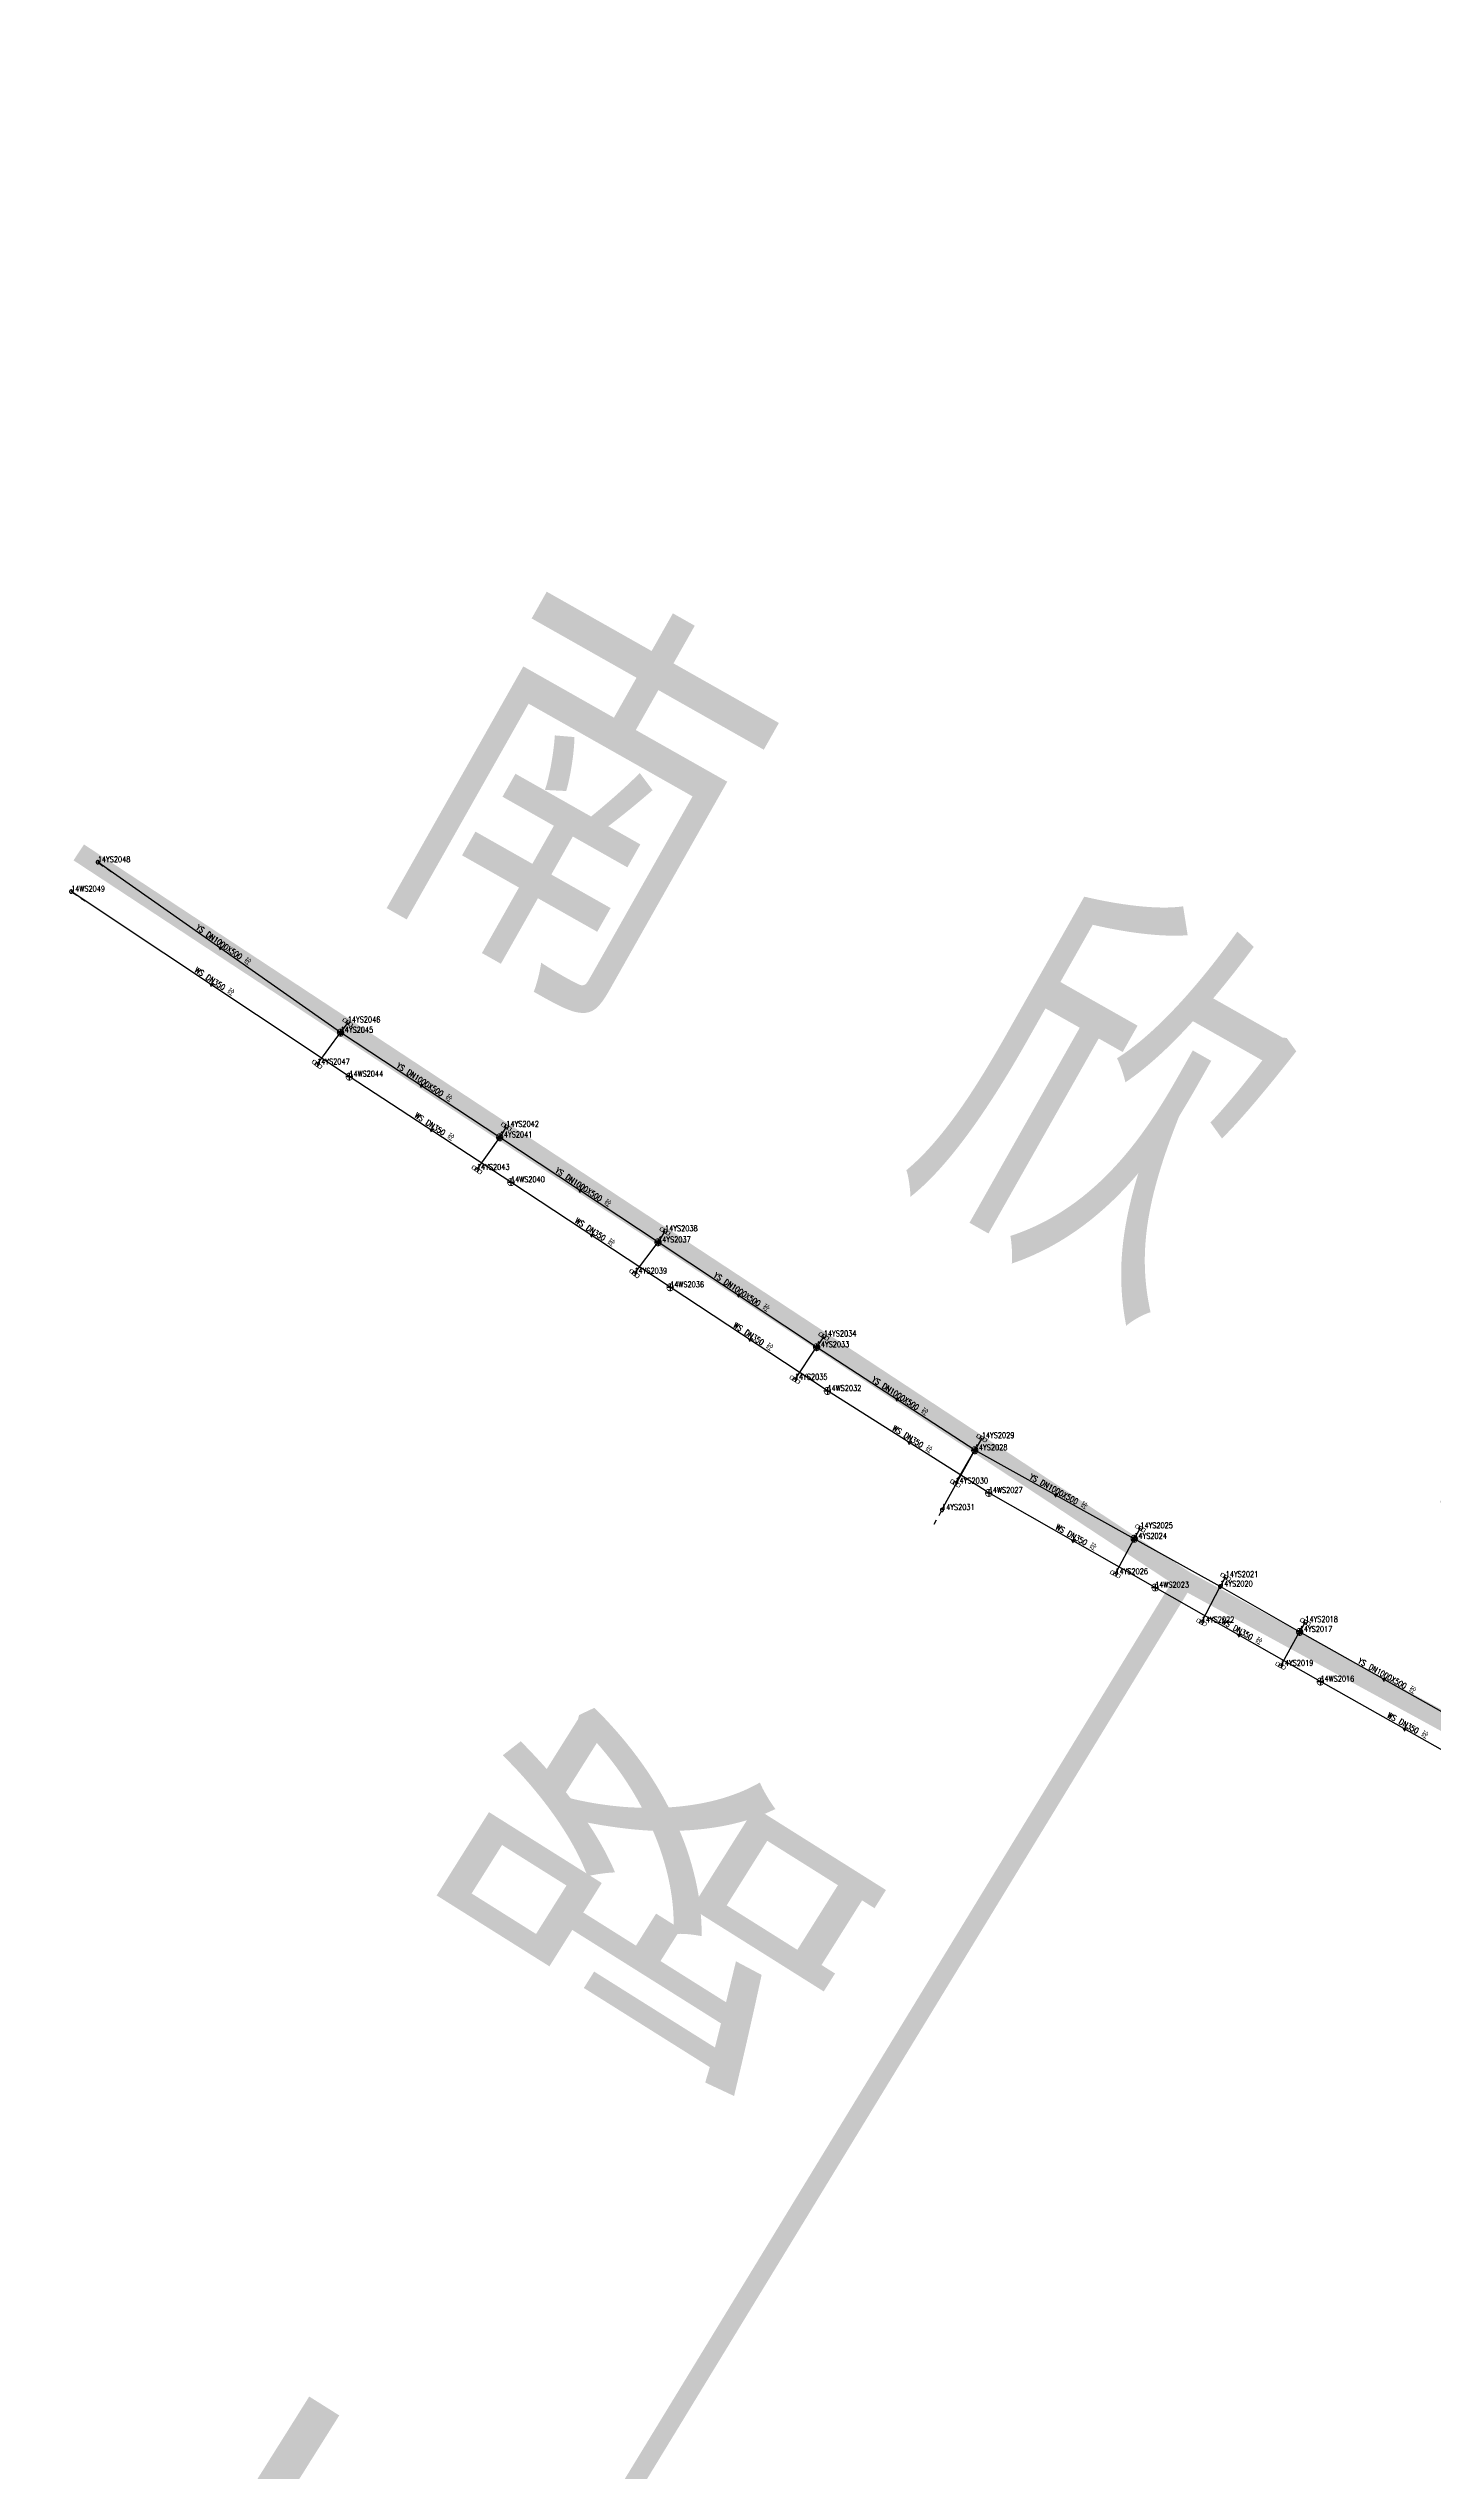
# Model space of a CAD drawing. Extents: x 78813 to 99477, y 2421021 to 2448125.
# Drawn here: x 83654.2 to 83872.6, y 2436166.7 to 2436548.7 of the extents above; entities that cross this region are included whole.
import ezdxf
from ezdxf.enums import TextEntityAlignment as Align

# ---------------------------------------------------------------- set-up
doc = ezdxf.new("R2010")
doc.units = 0
doc.set_wipeout_variables(frame=1)
doc.layers.get('0').update_dxf_attribs({"linetype": 'CONTINUOUS'})
for name, color, linetype in [('DX_WS', 16, 'CONTINUOUS'), ('DX_YS', 42, 'CONTINUOUS'), ('道路', 5, 'CONTINUOUS')]:
    doc.layers.add(name, color=color, linetype=linetype)
doc.layers.add('WSLINE', color=7, linetype='CONTINUOUS', true_color=0x7f0000)
doc.layers.add('YSLINE', color=7, linetype='CONTINUOUS', true_color=0xcc9900)
doc.layers.add('道路名称', color=7, linetype='CONTINUOUS', lineweight=0)
doc.styles.add('CcNameZT', font='txt.SHX', dxfattribs={"width": 0.8, "bigfont": 'HZTXT.SHX'})
doc.styles.get("Standard").update_dxf_attribs({"font": 'txt.shx', "bigfont": 'hztxt.shx'})
doc.styles.add('宋体0.7', font='', dxfattribs={"width": 0.7})
doc.styles.get('宋体0.7').set_extended_font_data('SimSun')

# ---------------------------------------------------------------- blocks, each defined once
blk = doc.blocks.new('GC546')
at = {"color": 0}
for p in [(0.866, 0.5), (0.866, -0.5)]:
    blk.add_line(p, (0, 0), dxfattribs=at)
blk = doc.blocks.new('PS污水井')
blk.add_lwpolyline([(1, 0), (1, 0.07), (0.99, 0.14), (0.98, 0.21), (0.96, 0.28), (0.94, 0.34), (0.91, 0.41), (0.88, 0.47), (0.85, 0.53), (0.81, 0.59), (0.77, 0.64), (0.72, 0.69), (0.67, 0.74), (0.62, 0.79), (0.56, 0.83), (0.5, 0.87), (0.44, 0.9), (0.37, 0.93), (0.31, 0.95), (0.24, 0.97), (0.17, 0.98), (0.1, 0.99), (0.03, 1), (-0.03, 1), (-0.1, 0.99), (-0.17, 0.98), (-0.24, 0.97), (-0.31, 0.95), (-0.37, 0.93), (-0.44, 0.9), (-0.5, 0.87), (-0.56, 0.83), (-0.62, 0.79), (-0.67, 0.74), (-0.72, 0.69), (-0.77, 0.64), (-0.81, 0.59), (-0.85, 0.53), (-0.88, 0.47), (-0.91, 0.41), (-0.94, 0.34), (-0.96, 0.28), (-0.98, 0.21), (-0.99, 0.14), (-1, 0.07), (-1, 0), (-1, -0.07), (-0.99, -0.14), (-0.98, -0.21), (-0.96, -0.28), (-0.94, -0.34), (-0.91, -0.41), (-0.88, -0.47), (-0.85, -0.53), (-0.81, -0.59), (-0.77, -0.64), (-0.72, -0.69), (-0.67, -0.74), (-0.62, -0.79), (-0.56, -0.83), (-0.5, -0.87), (-0.44, -0.9), (-0.37, -0.93), (-0.31, -0.95), (-0.24, -0.97), (-0.17, -0.98), (-0.1, -0.99), (-0.03, -1), (0.03, -1), (0.1, -0.99), (0.17, -0.98), (0.24, -0.97), (0.31, -0.95), (0.37, -0.93), (0.44, -0.9), (0.5, -0.87), (0.56, -0.83), (0.62, -0.79), (0.67, -0.74), (0.72, -0.69), (0.77, -0.64), (0.81, -0.59), (0.85, -0.53), (0.88, -0.47), (0.91, -0.41), (0.94, -0.34), (0.96, -0.28), (0.98, -0.21), (0.99, -0.14), (1, 0)], close=True)
blk.add_wipeout([(1, 0), (1, 0.07), (0.99, 0.14), (0.98, 0.21), (0.96, 0.28), (0.94, 0.34), (0.91, 0.41), (0.88, 0.47), (0.85, 0.53), (0.81, 0.59), (0.77, 0.64), (0.72, 0.69), (0.67, 0.74), (0.62, 0.79), (0.56, 0.83), (0.5, 0.87), (0.44, 0.9), (0.37, 0.93), (0.31, 0.95), (0.24, 0.97), (0.17, 0.98), (0.1, 0.99), (0.03, 1), (-0.03, 1), (-0.1, 0.99), (-0.17, 0.98), (-0.24, 0.97), (-0.31, 0.95), (-0.37, 0.93), (-0.44, 0.9), (-0.5, 0.87), (-0.56, 0.83), (-0.62, 0.79), (-0.67, 0.74), (-0.72, 0.69), (-0.77, 0.64), (-0.81, 0.59), (-0.85, 0.53), (-0.88, 0.47), (-0.91, 0.41), (-0.94, 0.34), (-0.96, 0.28), (-0.98, 0.21), (-0.99, 0.14), (-1, 0.07), (-1, 0), (-1, -0.07), (-0.99, -0.14), (-0.98, -0.21), (-0.96, -0.28), (-0.94, -0.34), (-0.91, -0.41), (-0.88, -0.47), (-0.85, -0.53), (-0.81, -0.59), (-0.77, -0.64), (-0.72, -0.69), (-0.67, -0.74), (-0.62, -0.79), (-0.56, -0.83), (-0.5, -0.87), (-0.44, -0.9), (-0.37, -0.93), (-0.31, -0.95), (-0.24, -0.97), (-0.17, -0.98), (-0.1, -0.99), (-0.03, -1), (0.03, -1), (0.1, -0.99), (0.17, -0.98), (0.24, -0.97), (0.31, -0.95), (0.37, -0.93), (0.44, -0.9), (0.5, -0.87), (0.56, -0.83), (0.62, -0.79), (0.67, -0.74), (0.72, -0.69), (0.77, -0.64), (0.81, -0.59), (0.85, -0.53), (0.88, -0.47), (0.91, -0.41), (0.94, -0.34), (0.96, -0.28), (0.98, -0.21), (0.99, -0.14)])
for p, q in [((-1, 0), (0, 0)), ((0, 1), (0, 0)), ((0, 0), (0, -1)), ((0, 0), (1, 0))]:
    blk.add_line(p, q)
blk = doc.blocks.new('PS非普查')
blk.add_lwpolyline([(3.7, 0), (5.3, 0)])
blk.add_wipeout([(0.5, 0), (0.5, 0.03), (0.5, 0.07), (0.49, 0.1), (0.48, 0.14), (0.47, 0.17), (0.46, 0.2), (0.44, 0.23), (0.42, 0.26), (0.4, 0.29), (0.38, 0.32), (0.36, 0.35), (0.33, 0.37), (0.31, 0.39), (0.28, 0.41), (0.25, 0.43), (0.22, 0.45), (0.19, 0.46), (0.15, 0.48), (0.12, 0.49), (0.09, 0.49), (0.05, 0.5), (0.02, 0.5), (-0.02, 0.5), (-0.05, 0.5), (-0.09, 0.49), (-0.12, 0.49), (-0.15, 0.48), (-0.19, 0.46), (-0.22, 0.45), (-0.25, 0.43), (-0.28, 0.41), (-0.31, 0.39), (-0.33, 0.37), (-0.36, 0.35), (-0.38, 0.32), (-0.4, 0.29), (-0.42, 0.26), (-0.44, 0.23), (-0.46, 0.2), (-0.47, 0.17), (-0.48, 0.14), (-0.49, 0.1), (-0.5, 0.07), (-0.5, 0.03), (-0.5, 0), (-0.5, -0.03), (-0.5, -0.07), (-0.49, -0.1), (-0.48, -0.14), (-0.47, -0.17), (-0.46, -0.2), (-0.44, -0.23), (-0.42, -0.26), (-0.4, -0.29), (-0.38, -0.32), (-0.36, -0.35), (-0.33, -0.37), (-0.31, -0.39), (-0.28, -0.41), (-0.25, -0.43), (-0.22, -0.45), (-0.19, -0.46), (-0.15, -0.48), (-0.12, -0.49), (-0.09, -0.49), (-0.05, -0.5), (-0.02, -0.5), (0.02, -0.5), (0.05, -0.5), (0.09, -0.49), (0.12, -0.49), (0.15, -0.48), (0.19, -0.46), (0.22, -0.45), (0.25, -0.43), (0.28, -0.41), (0.31, -0.39), (0.33, -0.37), (0.36, -0.35), (0.38, -0.32), (0.4, -0.29), (0.42, -0.26), (0.44, -0.23), (0.46, -0.2), (0.47, -0.17), (0.48, -0.14), (0.49, -0.1), (0.5, -0.07)])
blk.add_line((0.5, 0), (2.1, 0))
blk.add_lwpolyline([(0.5, 0), (0.5, 0.03), (0.5, 0.07), (0.49, 0.1), (0.48, 0.14), (0.47, 0.17), (0.46, 0.2), (0.44, 0.23), (0.42, 0.26), (0.4, 0.29), (0.38, 0.32), (0.36, 0.35), (0.33, 0.37), (0.31, 0.39), (0.28, 0.41), (0.25, 0.43), (0.22, 0.45), (0.19, 0.46), (0.15, 0.48), (0.12, 0.49), (0.09, 0.49), (0.05, 0.5), (0.02, 0.5), (-0.02, 0.5), (-0.05, 0.5), (-0.09, 0.49), (-0.12, 0.49), (-0.15, 0.48), (-0.19, 0.46), (-0.22, 0.45), (-0.25, 0.43), (-0.28, 0.41), (-0.31, 0.39), (-0.33, 0.37), (-0.36, 0.35), (-0.38, 0.32), (-0.4, 0.29), (-0.42, 0.26), (-0.44, 0.23), (-0.46, 0.2), (-0.47, 0.17), (-0.48, 0.14), (-0.49, 0.1), (-0.5, 0.07), (-0.5, 0.03), (-0.5, 0), (-0.5, -0.03), (-0.5, -0.07), (-0.49, -0.1), (-0.48, -0.14), (-0.47, -0.17), (-0.46, -0.2), (-0.44, -0.23), (-0.42, -0.26), (-0.4, -0.29), (-0.38, -0.32), (-0.36, -0.35), (-0.33, -0.37), (-0.31, -0.39), (-0.28, -0.41), (-0.25, -0.43), (-0.22, -0.45), (-0.19, -0.46), (-0.15, -0.48), (-0.12, -0.49), (-0.09, -0.49), (-0.05, -0.5), (-0.02, -0.5), (0.02, -0.5), (0.05, -0.5), (0.09, -0.49), (0.12, -0.49), (0.15, -0.48), (0.19, -0.46), (0.22, -0.45), (0.25, -0.43), (0.28, -0.41), (0.31, -0.39), (0.33, -0.37), (0.36, -0.35), (0.38, -0.32), (0.4, -0.29), (0.42, -0.26), (0.44, -0.23), (0.46, -0.2), (0.47, -0.17), (0.48, -0.14), (0.49, -0.1), (0.5, -0.07), (0.5, 0)], close=True)
blk = doc.blocks.new('PS雨篦')
blk.add_lwpolyline([(-1.5, 0.5), (0, 0.5), (1.5, 0.5), (1.5, -0.5), (0, -0.5), (-1.5, -0.5)], close=True)
blk.add_wipeout([(-1.5, 0.5), (0, 0.5), (1.5, 0.5), (1.5, -0.5), (0, -0.5), (-1.5, -0.5)])
for p, q in [((-0.51, -0.5), (-0.51, 0.5)), ((0.49, -0.5), (0.49, 0.5))]:
    blk.add_line(p, q)
blk = doc.blocks.new('PS雨水井')
blk.add_lwpolyline([(1, 0), (1, 0.07), (0.99, 0.14), (0.98, 0.21), (0.96, 0.28), (0.94, 0.34), (0.91, 0.41), (0.88, 0.47), (0.85, 0.53), (0.81, 0.59), (0.77, 0.64), (0.72, 0.69), (0.67, 0.74), (0.62, 0.79), (0.56, 0.83), (0.5, 0.87), (0.44, 0.9), (0.37, 0.93), (0.31, 0.95), (0.24, 0.97), (0.17, 0.98), (0.1, 0.99), (0.03, 1), (-0.03, 1), (-0.1, 0.99), (-0.17, 0.98), (-0.24, 0.97), (-0.31, 0.95), (-0.37, 0.93), (-0.44, 0.9), (-0.5, 0.87), (-0.56, 0.83), (-0.62, 0.79), (-0.67, 0.74), (-0.72, 0.69), (-0.77, 0.64), (-0.81, 0.59), (-0.85, 0.53), (-0.88, 0.47), (-0.91, 0.41), (-0.94, 0.34), (-0.96, 0.28), (-0.98, 0.21), (-0.99, 0.14), (-1, 0.07), (-1, 0), (-1, -0.07), (-0.99, -0.14), (-0.98, -0.21), (-0.96, -0.28), (-0.94, -0.34), (-0.91, -0.41), (-0.88, -0.47), (-0.85, -0.53), (-0.81, -0.59), (-0.77, -0.64), (-0.72, -0.69), (-0.67, -0.74), (-0.62, -0.79), (-0.56, -0.83), (-0.5, -0.87), (-0.44, -0.9), (-0.37, -0.93), (-0.31, -0.95), (-0.24, -0.97), (-0.17, -0.98), (-0.1, -0.99), (-0.03, -1), (0.03, -1), (0.1, -0.99), (0.17, -0.98), (0.24, -0.97), (0.31, -0.95), (0.37, -0.93), (0.44, -0.9), (0.5, -0.87), (0.56, -0.83), (0.62, -0.79), (0.67, -0.74), (0.72, -0.69), (0.77, -0.64), (0.81, -0.59), (0.85, -0.53), (0.88, -0.47), (0.91, -0.41), (0.94, -0.34), (0.96, -0.28), (0.98, -0.21), (0.99, -0.14), (1, 0)], close=True)
blk.add_wipeout([(1, 0), (1, 0.07), (0.99, 0.14), (0.98, 0.21), (0.96, 0.28), (0.94, 0.34), (0.91, 0.41), (0.88, 0.47), (0.85, 0.53), (0.81, 0.59), (0.77, 0.64), (0.72, 0.69), (0.67, 0.74), (0.62, 0.79), (0.56, 0.83), (0.5, 0.87), (0.44, 0.9), (0.37, 0.93), (0.31, 0.95), (0.24, 0.97), (0.17, 0.98), (0.1, 0.99), (0.03, 1), (-0.03, 1), (-0.1, 0.99), (-0.17, 0.98), (-0.24, 0.97), (-0.31, 0.95), (-0.37, 0.93), (-0.44, 0.9), (-0.5, 0.87), (-0.56, 0.83), (-0.62, 0.79), (-0.67, 0.74), (-0.72, 0.69), (-0.77, 0.64), (-0.81, 0.59), (-0.85, 0.53), (-0.88, 0.47), (-0.91, 0.41), (-0.94, 0.34), (-0.96, 0.28), (-0.98, 0.21), (-0.99, 0.14), (-1, 0.07), (-1, 0), (-1, -0.07), (-0.99, -0.14), (-0.98, -0.21), (-0.96, -0.28), (-0.94, -0.34), (-0.91, -0.41), (-0.88, -0.47), (-0.85, -0.53), (-0.81, -0.59), (-0.77, -0.64), (-0.72, -0.69), (-0.67, -0.74), (-0.62, -0.79), (-0.56, -0.83), (-0.5, -0.87), (-0.44, -0.9), (-0.37, -0.93), (-0.31, -0.95), (-0.24, -0.97), (-0.17, -0.98), (-0.1, -0.99), (-0.03, -1), (0.03, -1), (0.1, -0.99), (0.17, -0.98), (0.24, -0.97), (0.31, -0.95), (0.37, -0.93), (0.44, -0.9), (0.5, -0.87), (0.56, -0.83), (0.62, -0.79), (0.67, -0.74), (0.72, -0.69), (0.77, -0.64), (0.81, -0.59), (0.85, -0.53), (0.88, -0.47), (0.91, -0.41), (0.94, -0.34), (0.96, -0.28), (0.98, -0.21), (0.99, -0.14)])
for p, q in [((-1, 0), (0, 0)), ((-0.88, 0.48), (0, 0.47)), ((0, 1), (0, 0)), ((0, 0.47), (0.88, 0.47)), ((0, 0), (0, -1)), ((0, 0), (1, 0)), ((-0.88, -0.48), (0, -0.48)), ((0, -0.48), (0.88, -0.48))]:
    blk.add_line(p, q)
blk = doc.blocks.new('PS管线点')
blk.add_wipeout([(0.5, 0), (0.5, 0.03), (0.5, 0.07), (0.49, 0.1), (0.48, 0.14), (0.47, 0.17), (0.46, 0.2), (0.44, 0.23), (0.42, 0.26), (0.4, 0.29), (0.38, 0.32), (0.36, 0.35), (0.33, 0.37), (0.31, 0.39), (0.28, 0.41), (0.25, 0.43), (0.22, 0.45), (0.19, 0.46), (0.15, 0.48), (0.12, 0.49), (0.09, 0.49), (0.05, 0.5), (0.02, 0.5), (-0.02, 0.5), (-0.05, 0.5), (-0.09, 0.49), (-0.12, 0.49), (-0.15, 0.48), (-0.19, 0.46), (-0.22, 0.45), (-0.25, 0.43), (-0.28, 0.41), (-0.31, 0.39), (-0.33, 0.37), (-0.36, 0.35), (-0.38, 0.32), (-0.4, 0.29), (-0.42, 0.26), (-0.44, 0.23), (-0.46, 0.2), (-0.47, 0.17), (-0.48, 0.14), (-0.49, 0.1), (-0.5, 0.07), (-0.5, 0.03), (-0.5, 0), (-0.5, -0.03), (-0.5, -0.07), (-0.49, -0.1), (-0.48, -0.14), (-0.47, -0.17), (-0.46, -0.2), (-0.44, -0.23), (-0.42, -0.26), (-0.4, -0.29), (-0.38, -0.32), (-0.36, -0.35), (-0.33, -0.37), (-0.31, -0.39), (-0.28, -0.41), (-0.25, -0.43), (-0.22, -0.45), (-0.19, -0.46), (-0.15, -0.48), (-0.12, -0.49), (-0.09, -0.49), (-0.05, -0.5), (-0.02, -0.5), (0.02, -0.5), (0.05, -0.5), (0.09, -0.49), (0.12, -0.49), (0.15, -0.48), (0.19, -0.46), (0.22, -0.45), (0.25, -0.43), (0.28, -0.41), (0.31, -0.39), (0.33, -0.37), (0.36, -0.35), (0.38, -0.32), (0.4, -0.29), (0.42, -0.26), (0.44, -0.23), (0.46, -0.2), (0.47, -0.17), (0.48, -0.14), (0.49, -0.1), (0.5, -0.07)])
blk.add_lwpolyline([(0.5, 0), (0.5, 0.03), (0.5, 0.07), (0.49, 0.1), (0.48, 0.14), (0.47, 0.17), (0.46, 0.2), (0.44, 0.23), (0.42, 0.26), (0.4, 0.29), (0.38, 0.32), (0.36, 0.35), (0.33, 0.37), (0.31, 0.39), (0.28, 0.41), (0.25, 0.43), (0.22, 0.45), (0.19, 0.46), (0.15, 0.48), (0.12, 0.49), (0.09, 0.49), (0.05, 0.5), (0.02, 0.5), (-0.02, 0.5), (-0.05, 0.5), (-0.09, 0.49), (-0.12, 0.49), (-0.15, 0.48), (-0.19, 0.46), (-0.22, 0.45), (-0.25, 0.43), (-0.28, 0.41), (-0.31, 0.39), (-0.33, 0.37), (-0.36, 0.35), (-0.38, 0.32), (-0.4, 0.29), (-0.42, 0.26), (-0.44, 0.23), (-0.46, 0.2), (-0.47, 0.17), (-0.48, 0.14), (-0.49, 0.1), (-0.5, 0.07), (-0.5, 0.03), (-0.5, 0), (-0.5, -0.03), (-0.5, -0.07), (-0.49, -0.1), (-0.48, -0.14), (-0.47, -0.17), (-0.46, -0.2), (-0.44, -0.23), (-0.42, -0.26), (-0.4, -0.29), (-0.38, -0.32), (-0.36, -0.35), (-0.33, -0.37), (-0.31, -0.39), (-0.28, -0.41), (-0.25, -0.43), (-0.22, -0.45), (-0.19, -0.46), (-0.15, -0.48), (-0.12, -0.49), (-0.09, -0.49), (-0.05, -0.5), (-0.02, -0.5), (0.02, -0.5), (0.05, -0.5), (0.09, -0.49), (0.12, -0.49), (0.15, -0.48), (0.19, -0.46), (0.22, -0.45), (0.25, -0.43), (0.28, -0.41), (0.31, -0.39), (0.33, -0.37), (0.36, -0.35), (0.38, -0.32), (0.4, -0.29), (0.42, -0.26), (0.44, -0.23), (0.46, -0.2), (0.47, -0.17), (0.48, -0.14), (0.49, -0.1), (0.5, -0.07), (0.5, 0)], close=True)

msp = doc.modelspace()

# ---------------------------------------------------------------- block references
at = {"layer": 'DX_WS', "yscale": 0.5, "zscale": 0.5}
for name, p, xscale, rotation in [('PS非普查', (83657.76, 2436415.77, 0.15), 0.500000000082725, 326.3726750569996), ('GC546', (83679.69, 2436401.19, 0.13), 0.500000000082725, 326.3726750569996), ('GC546', (83714.37, 2436378.28, 0.12), 0.4999999999325822, 326.8606909042931), ('GC546', (83739.67, 2436361.67, 0.12), 0.5000000000928877, 326.57604679812), ('GC546', (83764.63, 2436345.21, 0.13), 0.5000000001042548, 326.6009452650509), ('GC546', (83789.75, 2436328.99, 0.22), 0.4999999999603999, 327.710796768689), ('GC546', (83815.59, 2436313.5, 0.3), 0.4999999999636339, 330.3820098060201), ('GC546', (83841.74, 2436298.62, 0.26), 0.4999999998875068, 330.3534835350126), ('GC546', (83867.89, 2436283.83, 0.38), 0.500000000082992, 330.6416242884393)]:
    msp.add_blockref(name, p, dxfattribs=dict(at, xscale=xscale, rotation=rotation))
at = {"layer": 'DX_WS', "xscale": 0.5, "yscale": 0.5, "zscale": 0.5}
for p in [(83701.63, 2436386.6, 0.1), (83727.12, 2436369.96, 0.11), (83752.23, 2436353.38, 0.11), (83777.03, 2436337.03, 0.14), (83802.47, 2436320.96, 0.3), (83828.71, 2436306.04, 0.31), (83854.77, 2436291.21, 0.27)]:
    msp.add_blockref('PS污水井', p, dxfattribs=at)
at = {"layer": 'DX_YS', "yscale": 0.5, "zscale": 0.5}
for name, p, xscale, rotation in [('PS非普查', (83661.96, 2436420.4, 0.79), 0.4999999999829203, 324.9389550642104), ('GC546', (83681.11, 2436406.96, 0.78), 0.4999999999829203, 324.9389550642104), ('PS雨篦', (83701.38, 2436395.15, 1.83), 0.4999999999938753, 145.3469339961061), ('PS雨篦', (83696.55, 2436388.52, 2.32), 0.5000000001085567, 323.499593225344), ('GC546', (83712.8, 2436385.27, 0.77), 0.5000000001029565, 326.6696497281125), ('PS雨篦', (83726.38, 2436378.69, 1.84), 0.5000000000443101, 148.3351063325812), ('PS雨篦', (83721.75, 2436371.89, 2.32), 0.4999999999443412, 324.969050458676), ('GC546', (83737.84, 2436368.74, 0.81), 0.5000000000240253, 326.4563343640728), ('PS雨篦', (83751.41, 2436362.22, 1.81), 0.5000000001128526, 148.1538122484874), ('PS雨篦', (83746.59, 2436355.54, 2.46), 0.5000000000965943, 322.8147839782873), ('GC546', (83762.82, 2436352.2, 0.89), 0.5000000000063303, 326.5145669605292), ('PS雨篦', (83776.46, 2436345.64, 1.99), 0.5000000001037735, 146.4955803422479), ('PS雨篦', (83771.89, 2436338.81, 2.4), 0.5000000000057987, 326.1810796797773), ('GC546', (83787.79, 2436335.81, 0.95), 0.5000000000637091, 326.9259464565717), ('PS雨篦', (83801.37, 2436329.6, 1.94), 0.4999999999377483, 150.1173348243644), ('PS雨篦', (83797.21, 2436322.45, 2.45), 0.5000000000313262, 329.708142090947), ('PS非普查', (83795.09, 2436318.27, 1.88), 0.500000000012373, 241.1796229516588), ('GC546', (83812.84, 2436320.7, 0.95), 0.5000000000990714, 330.9668769341745), ('PS雨篦', (83826.36, 2436315.38, 1.97), 0.5000000000355097, 150.0984917317383), ('PS雨篦', (83822.43, 2436308.14, 2.38), 0.4999999998938064, 331.8604401156244), ('PS雨篦', (83839.83, 2436307.69, 2.3), 0.5000000000371835, 149.31357935357), ('PS雨篦', (83836.04, 2436300.54, 2.38), 0.4999999999073794, 332.7495288652865), ('PS雨篦', (83852.39, 2436300.6, 2.4), 0.4999999999392709, 150.4288973426496), ('PS雨篦', (83848.51, 2436293.7, 2.39), 0.5000000001107306, 330.7479034657379), ('GC546', (83864.62, 2436291.65, 1.21), 0.5000000000136049, 330.6104360760987)]:
    msp.add_blockref(name, p, dxfattribs=dict(at, xscale=xscale, rotation=rotation))

# ---------------------------------------------------------------- texts
at = {"layer": 'DX_WS', "style": 'CcNameZT', "width": 0.8}
for rotation, p in [(326.3727, (83679.83, 2436401.4, 0.1)), (326.8607, (83714.51, 2436378.49, 0.11)), (326.576, (83739.81, 2436361.88, 0.11)), (326.6009, (83764.77, 2436345.41, 0.14)), (327.7108, (83789.89, 2436329.21, 0.3)), (330.382, (83815.71, 2436313.72, 0.31)), (330.3535, (83841.86, 2436298.84, 0.27)), (330.6416, (83868.01, 2436284.05, 0.47))]:
    msp.add_text(' WS DN350 砼', height=0.9, rotation=rotation, dxfattribs=at).set_placement(p, align=Align.CENTER)
at = {"layer": 'DX_YS', "style": 'CcNameZT', "width": 0.8}
for rotation, p in [(324.939, (83681.25, 2436407.17, 0.77)), (326.6696, (83712.94, 2436385.48, 0.76)), (326.4563, (83737.98, 2436368.95, 0.84)), (326.5146, (83762.96, 2436352.41, 0.92)), (326.9259, (83787.93, 2436336.01, 0.97)), (330.9669, (83812.96, 2436320.92, 0.93)), (330.6104, (83864.74, 2436291.86, 1.33))]:
    msp.add_text(' YS DN1000X500 砼', height=0.9, rotation=rotation, dxfattribs=at).set_placement(p, align=Align.CENTER)
at = {"layer": '道路名称', "style": '宋体0.7', "width": 0.7}
msp.add_text('化   联  一   路', height=50, rotation=57.8508, dxfattribs=at).set_placement((83581.65, 2435942.4))

# ---------------------------------------------------------------- next in the draw order: linework, layer by layer
at = {"layer": 'WSLINE'}
msp.add_line((83881, 2436276.45, 0.47), (83854.77, 2436291.21, 0.29), dxfattribs=at)
at = {"layer": '道路', "const_width": 3, "flags": 128}
msp.add_lwpolyline([(83544, 2435838.09), (83710.32, 2436105.63), (83833.43, 2436307.47)], dxfattribs=at)

# ---------------------------------------------------------------- next in the draw order: block references
at = {"layer": 'DX_YS', "xscale": 0.5, "yscale": 0.5, "zscale": 0.5}
for name, p in [('PS雨水井', (83700.25, 2436393.53, 0.77)), ('PS雨水井', (83725.35, 2436377.02, 0.76)), ('PS雨水井', (83750.32, 2436360.47, 0.84)), ('PS雨水井', (83775.32, 2436343.93, 0.92)), ('PS雨水井', (83800.27, 2436327.68, 0.97)), ('PS雨水井', (83825.41, 2436313.73, 0.93)), ('PS管线点', (83838.95, 2436306.19, 1.02)), ('PS雨水井', (83851.5, 2436299.04, 1.08))]:
    msp.add_blockref(name, p, dxfattribs=at)

# ---------------------------------------------------------------- next in the draw order: texts
at = {"layer": 'DX_WS', "width": 0.8}
for s, p in [('14WS2049', (83657.76, 2436415.77, 0.15)), ('14WS2044', (83701.63, 2436386.6, 0.1)), ('14WS2040', (83727.12, 2436369.96, 0.11)), ('14WS2036', (83752.23, 2436353.38, 0.11)), ('14WS2032', (83777.03, 2436337.03, 0.14)), ('14WS2027', (83802.47, 2436320.96, 0.3)), ('14WS2023', (83828.71, 2436306.04, 0.31)), ('14WS2016', (83854.77, 2436291.21, 0.27))]:
    msp.add_text(s, height=0.9, dxfattribs=at).set_placement(p)
at = {"layer": 'DX_YS', "width": 0.8}
for s, p in [('14YS2048', (83661.96, 2436420.4, 0.79)), ('14YS2047', (83696.55, 2436388.52, 2.32)), ('14YS2043', (83721.75, 2436371.89, 2.32)), ('14YS2039', (83746.59, 2436355.54, 2.46)), ('14YS2035', (83771.89, 2436338.81, 2.4)), ('14YS2030', (83797.21, 2436322.45, 2.45)), ('14YS2031', (83795.09, 2436318.27, 1.88)), ('14YS2026', (83822.43, 2436308.14, 2.38)), ('14YS2022', (83836.04, 2436300.54, 2.38)), ('14YS2019', (83848.51, 2436293.7, 2.39))]:
    msp.add_text(s, height=0.9, dxfattribs=at).set_placement(p)
at = {"layer": '道路名称', "style": '宋体0.7', "width": 0.7}
msp.add_text('化  联  三  路', height=50, rotation=50.712, dxfattribs=at).set_placement((83501.11, 2436416.54))

# ---------------------------------------------------------------- next in the draw order: linework, layer by layer
at = {"layer": 'WSLINE'}
for p, q in [((83701.63, 2436386.6, 0.1), (83657.76, 2436415.77, 0.15)), ((83727.12, 2436369.96, 0.11), (83701.63, 2436386.6, 0.12)), ((83752.23, 2436353.38, 0.11), (83727.12, 2436369.96, 0.12)), ((83777.03, 2436337.03, 0.14), (83752.23, 2436353.38, 0.12)), ((83802.47, 2436320.96, 0.3), (83777.03, 2436337.03, 0.15)), ((83828.71, 2436306.04, 0.31), (83802.47, 2436320.96, 0.3)), ((83854.77, 2436291.21, 0.27), (83828.71, 2436306.04, 0.24))]:
    msp.add_line(p, q, dxfattribs=at)
at = {"layer": 'YSLINE'}
for p, q in [((83700.25, 2436393.53, 0.77), (83661.96, 2436420.4, 0.79)), ((83701.38, 2436395.15, 1.83), (83700.25, 2436393.53, 1.8)), ((83696.55, 2436388.52, 2.32), (83700.25, 2436393.53, 1.82)), ((83725.35, 2436377.02, 0.76), (83700.25, 2436393.53, 0.78)), ((83721.75, 2436371.89, 2.32), (83725.35, 2436377.02, 1.62)), ((83726.38, 2436378.69, 1.84), (83725.35, 2436377.02, 1.57)), ((83750.32, 2436360.47, 0.84), (83725.35, 2436377.02, 0.78)), ((83746.59, 2436355.54, 2.46), (83750.32, 2436360.47, 1.91)), ((83751.41, 2436362.22, 1.81), (83750.32, 2436360.47, 1.77)), ((83775.32, 2436343.93, 0.92), (83750.32, 2436360.47, 0.86)), ((83776.46, 2436345.64, 1.99), (83775.32, 2436343.93, 1.73)), ((83771.89, 2436338.81, 2.4), (83775.32, 2436343.93, 2.06)), ((83800.27, 2436327.68, 0.97), (83775.32, 2436343.93, 0.94)), ((83795.09, 2436318.27, 1.88), (83800.27, 2436327.68, 1.21)), ((83797.21, 2436322.45, 2.45), (83800.27, 2436327.68, 1.96)), ((83801.37, 2436329.6, 1.94), (83800.27, 2436327.68, 1.7)), ((83825.41, 2436313.73, 0.93), (83800.27, 2436327.68, 0.98)), ((83826.36, 2436315.38, 1.97), (83825.41, 2436313.73, 1.81)), ((83822.43, 2436308.14, 2.38), (83825.41, 2436313.73, 1.78)), ((83838.95, 2436306.19, 1.02), (83825.41, 2436313.73, 0.94)), ((83839.83, 2436307.69, 2.3), (83838.95, 2436306.19, 1.02)), ((83836.04, 2436300.54, 2.38), (83838.95, 2436306.19, 1.02)), ((83851.5, 2436299.04, 1.08), (83838.95, 2436306.19, 1.02)), ((83852.39, 2436300.6, 2.4), (83851.5, 2436299.04, 1.87)), ((83848.51, 2436293.7, 2.39), (83851.5, 2436299.04, 1.88)), ((83877.74, 2436284.26, 1.33), (83851.5, 2436299.04, 1.09))]:
    msp.add_line(p, q, dxfattribs=at)
at = {"layer": '道路', "const_width": 3, "flags": 128}
msp.add_lwpolyline([(83658.96, 2436421.95), (83833.51, 2436307.1), (84024.58, 2436202.88)], dxfattribs=at)

# ---------------------------------------------------------------- next in the draw order: texts
at = {"layer": 'DX_YS', "width": 0.8}
for s, p in [('14YS2046', (83701.38, 2436395.15, 1.83)), ('14YS2045', (83700.25, 2436393.53, 0.77)), ('14YS2042', (83726.38, 2436378.69, 1.84)), ('14YS2041', (83725.35, 2436377.02, 0.76)), ('14YS2037', (83750.32, 2436360.47, 0.84)), ('14YS2038', (83751.41, 2436362.22, 1.81)), ('14YS2034', (83776.46, 2436345.64, 1.99)), ('14YS2033', (83775.32, 2436343.93, 0.92)), ('14YS2029', (83801.37, 2436329.6, 1.94)), ('14YS2028', (83800.27, 2436327.68, 0.97)), ('14YS2024', (83825.41, 2436313.73, 0.93)), ('14YS2025', (83826.36, 2436315.38, 1.97)), ('14YS2020', (83838.95, 2436306.19, 1.02)), ('14YS2021', (83839.83, 2436307.69, 2.3)), ('14YS2017', (83851.5, 2436299.04, 1.08)), ('14YS2018', (83852.39, 2436300.6, 2.4))]:
    msp.add_text(s, height=0.9, dxfattribs=at).set_placement(p)
at = {"layer": '道路名称', "style": '宋体0.7', "width": 0.7}
msp.add_text('南  欣  西  路', height=50, rotation=330.5183, dxfattribs=at).set_placement((83705.43, 2436420.53))

doc.saveas('drawing.dxf')
